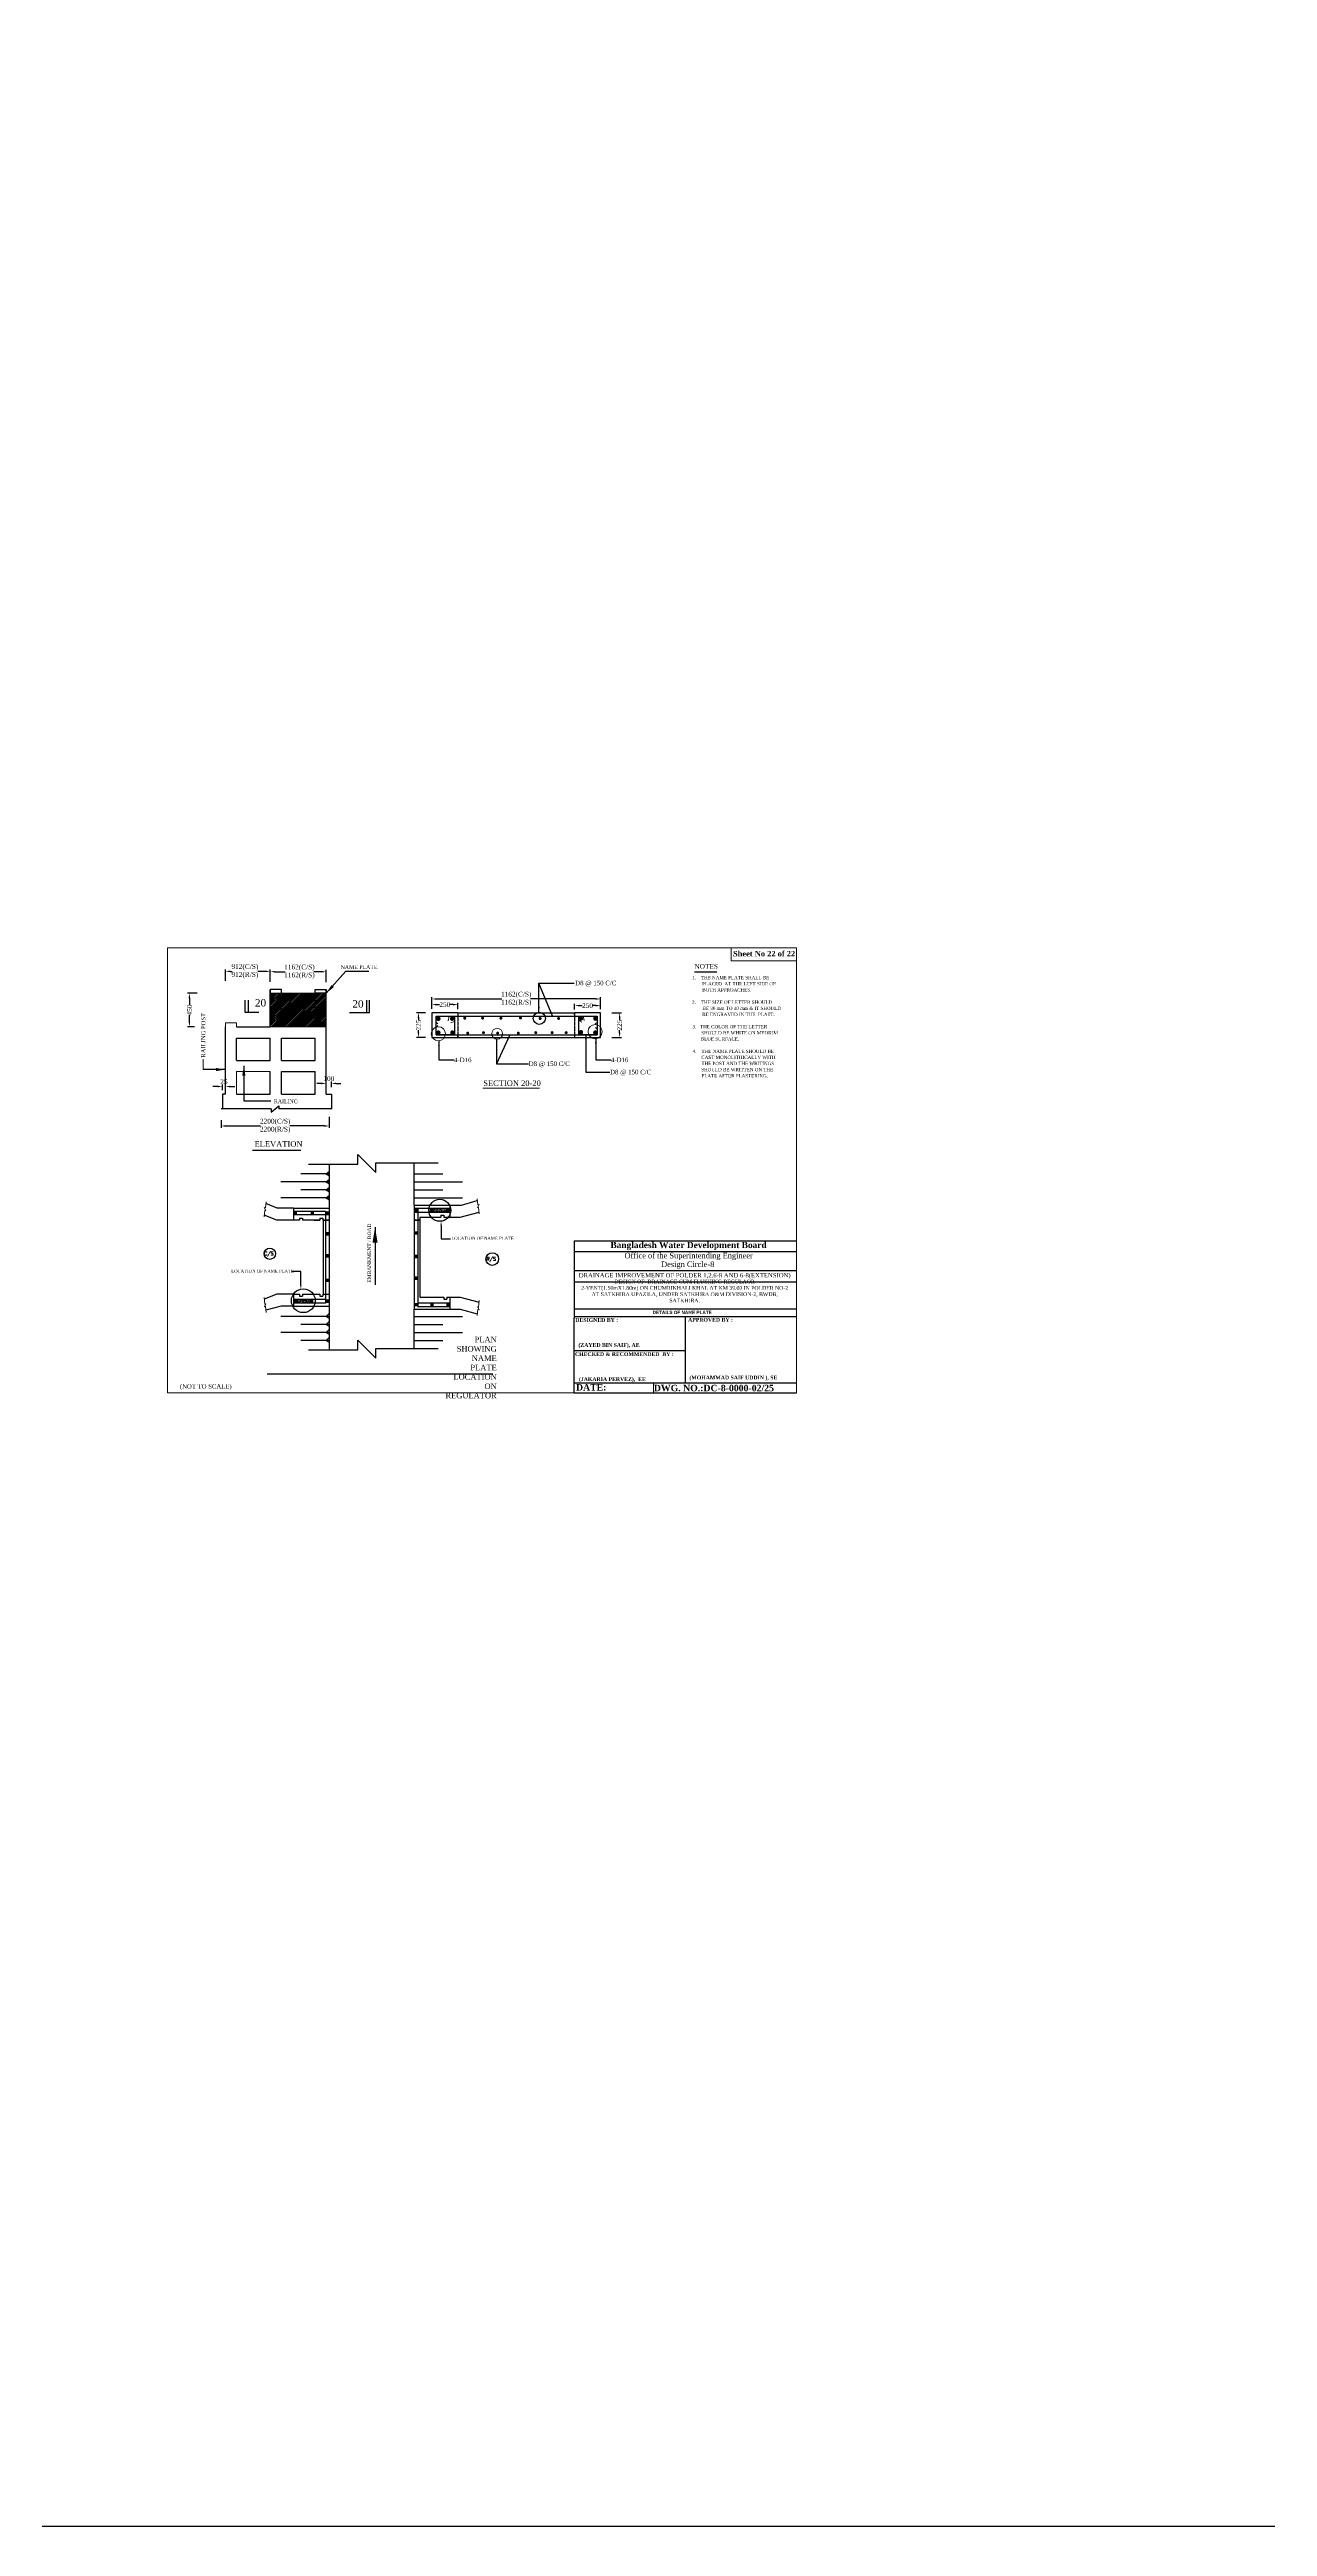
# Model space of a CAD drawing. Extents: x -545075 to 1728153, y -708141 to -305611.
# Drawn here: x 1390709 to 1454287, y -708141 to -578895 of the extents above; entities that cross this region are included whole.
import ezdxf

# ---------------------------------------------------------------- set-up
doc = ezdxf.new("R2010")
doc.units = 0
doc.header["$MEASUREMENT"] = 0
doc.linetypes.add('DASHED', pattern=[0.75, 0.5, -0.25])
doc.linetypes.add('HIDDEN2', pattern=[0.1875, 0.125, -0.0625])
doc.layers.get('0').update_dxf_attribs({"linetype": 'CONTINUOUS'})
doc.layers.get('DEFPOINTS').update_dxf_attribs({"linetype": 'CONTINUOUS'})
doc.layers.add('Left Bank Profile', color=7, linetype='CONTINUOUS', lineweight=25)
doc.layers.add('LINE', color=7, linetype='CONTINUOUS')
doc.styles.add('Arial-200', font='arial.ttf')
doc.styles.add('BIG', font='ROMANT.SHX')
doc.styles.get("Standard").update_dxf_attribs({"font": 'times.ttf', "height": 250})
doc.styles.add('style1', font='times.ttf')
doc.dimstyles.new('3', dxfattribs={"dimtxt": 225, "dimasz": 350, "dimexe": 100, "dimexo": 25, "dimgap": 9, "dimtad": 0, "dimdec": 0, "dimzin": 0, "dimdsep": 46, "dimtxsty": 'Standard', "dimcen": 0, "dimclrt": 256, "dimadec": 0, "dimazin": 0, "dimtfac": 1, "dimtdec": 0, "dimtofl": 0, "dimtmove": 2, "dimatfit": 3, "dimfxl": 1, "dimtolj": 1, "dimtzin": 0, "dimarcsym": 0})
doc.dimstyles.new('Name plate', dxfattribs={"dimtxt": 60, "dimasz": 50, "dimexe": 60, "dimexo": 60, "dimgap": 50, "dimtad": 1, "dimdec": 0, "dimzin": 0, "dimdsep": 46, "dimtxsty": 'style1', "dimcen": 0.09, "dimclrd": 5, "dimclre": 5, "dimclrt": 7, "dimadec": 0, "dimazin": 0, "dimtfac": 1, "dimtdec": 0, "dimtofl": 0, "dimtmove": 0, "dimatfit": 3, "dimfxl": 1, "dimtolj": 1, "dimtzin": 0, "dimarcsym": 0})
doc.dimstyles.get("Standard").update_dxf_attribs({"dimtxt": 75, "dimasz": 75, "dimexe": 60, "dimexo": 60, "dimgap": 100, "dimtad": 1, "dimdec": 0, "dimzin": 0, "dimdsep": 46, "dimtxsty": 'style1', "dimcen": 0.09, "dimclrd": 5, "dimclre": 5, "dimadec": 0, "dimazin": 0, "dimtfac": 1, "dimtdec": 0, "dimtofl": 0, "dimtmove": 0, "dimatfit": 3, "dimfxl": 1, "dimtolj": 1, "dimtzin": 0, "dimarcsym": 0})
pattern_1 = [(45, (407440.14, -104886.41), (-44.1941738, 44.1941738), [])]
pattern_2 = [(50, (797561.95, -269499.885), (77.4641, -6.7772306), [8.1, -89.1]), (355, (797561.95, -269499.885), (-14.985144, 81.23675), [6.48, -71.28]), (100.4514, (797568.4, -269500.45), (62.479013, 74.4594705), [6.8839405, -75.723348]), (46.1842, (797561.95, -269478.28), (115.262033, -17.876054), [12.15, -133.65]), (96.6356, (797571.55, -269479.77), (100.943572, 105.20473), [10.325911, -113.585004]), (351.1842, (797561.95, -269478.28), (100.94349, 105.204809), [9.72, -106.92]), (21, (797572.75, -269483.685), (64.4659616, -43.48284), [8.1, -89.1]), (326, (797572.75, -269483.685), (26.278056, 78.316205), [6.48, -71.28]), (71.4514, (797578.12, -269487.31), (90.744044, 34.833294), [6.8839405, -75.723348]), (37.5, (797561.948, -269499.885), (1.3132644, 35.9525362), [0, -70.416, 0, -72.36, 0, -71.55]), (7.5, (797561.95, -269499.885), (28.41151, 42.5964649), [0, -41.256, 0, -68.796, 0, -27.27]), (327.5, (797537.864, -269499.885), (57.6528231, -2.4359261), [0, -27, 0, -84.24, 0, -111.78]), (317.5, (797527.064, -269499.885), (62.9841063, 10.811338), [0, -35.1, 0, -55.944, 0, -79.38])]

# ---------------------------------------------------------------- blocks, each defined once
blk = doc.blocks.new('*D83')
at = {"layer": 'DEFPOINTS', "color": 0, "lineweight": -2}
for p in [(1405312, -634555), (1399663, -634742), (1405312, -635062)]:
    blk.add_point(p, dxfattribs=at)
at = {"layer": 'LINE', "lineweight": -2}
for p, q in [((1405312, -634580), (1405312, -635162)), ((1399663, -634767), (1399663, -635162)), ((1399913, -635062), (1401720, -635062)), ((1405062, -635062), (1403254, -635062))]:
    blk.add_line(p, q, dxfattribs=at)
for points in [[(1399913, -635020), (1399913, -635104), (1399663, -635062)], [(1405062, -635020), (1405062, -635104), (1405312, -635062)]]:
    blk.add_solid(points, dxfattribs=at)
at = {"layer": 'LINE', "lineweight": 20, "insert": (1402487, -635062), "char_height": 250, "attachment_point": 5}
blk.add_mtext('\\A1;2200(C/S)\\P2200(R/S)', dxfattribs=at)
blk = doc.blocks.new('*D84')
at = {"layer": 'DEFPOINTS', "color": 0, "lineweight": -2}
for p in [(1398440, -628133), (1398013, -629888), (1398297, -629888)]:
    blk.add_point(p, dxfattribs=at)
at = {"layer": 'LINE', "lineweight": -2}
for p, q in [((1398415, -628133), (1397913, -628133)), ((1398013, -628383), (1398013, -628734)), ((1398013, -629638), (1398013, -629287)), ((1398272, -629888), (1397913, -629888))]:
    blk.add_line(p, q, dxfattribs=at)
for points in [[(1397971, -628383), (1398054, -628383), (1398013, -628133)], [(1397971, -629638), (1398054, -629638), (1398013, -629888)]]:
    blk.add_solid(points, dxfattribs=at)
at = {"layer": 'LINE', "lineweight": 20, "insert": (1398013, -629011), "char_height": 250, "attachment_point": 5, "rotation": 90}
blk.add_mtext('\\A1;450', dxfattribs=at)
blk = doc.blocks.new('*D85')
at = {"layer": 'DEFPOINTS', "color": 0, "lineweight": -2}
for p in [(1399890, -627515), (1402230, -626995), (1402230, -627536)]:
    blk.add_point(p, dxfattribs=at)
at = {"layer": 'LINE', "lineweight": -2}
for p, q in [((1399890, -627490), (1399890, -626895)), ((1400140, -626995), (1400237, -626995)), ((1401980, -626995), (1401579, -626995)), ((1402230, -627511), (1402230, -626895))]:
    blk.add_line(p, q, dxfattribs=at)
for points in [[(1400140, -626953), (1400140, -627037), (1399890, -626995)], [(1401980, -626953), (1401980, -627037), (1402230, -626995)]]:
    blk.add_solid(points, dxfattribs=at)
at = {"layer": 'LINE', "lineweight": 20, "insert": (1400908, -626995), "char_height": 250, "attachment_point": 5}
blk.add_mtext('\\A1;912(C/S)\\P912(R/S)', dxfattribs=at)
blk = doc.blocks.new('*D86')
at = {"layer": 'DEFPOINTS', "color": 0, "lineweight": -2}
for p in [(1402230, -627561), (1405155, -627017), (1405155, -627581)]:
    blk.add_point(p, dxfattribs=at)
at = {"layer": 'LINE', "lineweight": -2}
for p, q in [((1402230, -627536), (1402230, -626917)), ((1402480, -627017), (1403006, -627017)), ((1404905, -627017), (1404504, -627017)), ((1405155, -627556), (1405155, -626917))]:
    blk.add_line(p, q, dxfattribs=at)
for points in [[(1402480, -626975), (1402480, -627058), (1402230, -627017)], [(1404905, -626975), (1404905, -627058), (1405155, -627017)]]:
    blk.add_solid(points, dxfattribs=at)
at = {"layer": 'LINE', "lineweight": 20, "insert": (1403755, -627017), "char_height": 250, "attachment_point": 5}
blk.add_mtext('\\A1;1162(C/S)\\P1162(R/S)', dxfattribs=at)
blk = doc.blocks.new('*D113')
at = {"layer": 'DEFPOINTS', "color": 0, "lineweight": -2}
for p in [(1420034, -629154), (1420034, -630446), (1420469, -630446)]:
    blk.add_point(p, dxfattribs=at)
at = {"layer": 'LINE', "lineweight": -2}
for p, q in [((1420059, -629154), (1420569, -629154)), ((1420469, -629404), (1420469, -629530)), ((1420059, -630446), (1420569, -630446)), ((1420469, -630196), (1420469, -630070))]:
    blk.add_line(p, q, dxfattribs=at)
for points in [[(1420427, -629404), (1420511, -629404), (1420469, -629154)], [(1420427, -630196), (1420511, -630196), (1420469, -630446)]]:
    blk.add_solid(points, dxfattribs=at)
at = {"layer": 'LINE', "lineweight": 20, "insert": (1420469, -629800), "char_height": 250, "attachment_point": 5, "rotation": 90}
blk.add_mtext('\\A1;225', dxfattribs=at)
blk = doc.blocks.new('*D114')
at = {"layer": 'DEFPOINTS', "color": 0, "lineweight": -2}
for p in [(1410665, -628983), (1419473, -628436), (1419473, -628989)]:
    blk.add_point(p, dxfattribs=at)
at = {"layer": 'LINE', "lineweight": -2}
for p, q in [((1410665, -628958), (1410665, -628336)), ((1410915, -628436), (1414320, -628436)), ((1419223, -628436), (1415818, -628436)), ((1419473, -628964), (1419473, -628336))]:
    blk.add_line(p, q, dxfattribs=at)
for points in [[(1410915, -628394), (1410915, -628478), (1410665, -628436)], [(1419223, -628394), (1419223, -628478), (1419473, -628436)]]:
    blk.add_solid(points, dxfattribs=at)
at = {"layer": 'LINE', "lineweight": 20, "insert": (1415069, -628436), "char_height": 250, "attachment_point": 5}
blk.add_mtext('\\A1;1162(C/S)\\P1162(R/S)', dxfattribs=at)
blk = doc.blocks.new('*D115')
at = {"layer": 'DEFPOINTS', "color": 0, "lineweight": -2}
for p in [(1418113, -629017), (1419473, -628783), (1419473, -628989)]:
    blk.add_point(p, dxfattribs=at)
at = {"layer": 'LINE', "lineweight": -2}
for p, q in [((1418113, -628992), (1418113, -628683)), ((1418363, -628783), (1418518, -628783)), ((1419223, -628783), (1419068, -628783)), ((1419473, -628964), (1419473, -628683))]:
    blk.add_line(p, q, dxfattribs=at)
for points in [[(1418363, -628741), (1418363, -628824), (1418113, -628783)], [(1419223, -628741), (1419223, -628824), (1419473, -628783)]]:
    blk.add_solid(points, dxfattribs=at)
at = {"layer": 'LINE', "lineweight": 20, "insert": (1418793, -628783), "char_height": 250, "attachment_point": 5}
blk.add_mtext('\\A1;250', dxfattribs=at)
blk = doc.blocks.new('*D116')
at = {"layer": 'DEFPOINTS', "color": 0, "lineweight": -2}
for p in [(1410665, -628983), (1412025, -628731), (1412025, -628999)]:
    blk.add_point(p, dxfattribs=at)
at = {"layer": 'LINE', "lineweight": -2}
for p, q in [((1410665, -628958), (1410665, -628631)), ((1410915, -628731), (1411070, -628731)), ((1411775, -628731), (1411621, -628731)), ((1412025, -628974), (1412025, -628631))]:
    blk.add_line(p, q, dxfattribs=at)
for points in [[(1410915, -628689), (1410915, -628772), (1410665, -628731)], [(1411775, -628689), (1411775, -628772), (1412025, -628731)]]:
    blk.add_solid(points, dxfattribs=at)
at = {"layer": 'LINE', "lineweight": 20, "insert": (1411345, -628731), "char_height": 250, "attachment_point": 5}
blk.add_mtext('\\A1;250', dxfattribs=at)
blk = doc.blocks.new('*D117')
at = {"layer": 'DEFPOINTS', "color": 0, "lineweight": -2}
for p in [(1410366, -629154), (1409967, -630446), (1410366, -630446)]:
    blk.add_point(p, dxfattribs=at)
at = {"layer": 'LINE', "lineweight": -2}
for p, q in [((1410341, -629154), (1409867, -629154)), ((1409967, -629404), (1409967, -629530)), ((1410341, -630446), (1409867, -630446)), ((1409967, -630196), (1409967, -630070))]:
    blk.add_line(p, q, dxfattribs=at)
for points in [[(1409926, -629404), (1410009, -629404), (1409967, -629154)], [(1409926, -630196), (1410009, -630196), (1409967, -630446)]]:
    blk.add_solid(points, dxfattribs=at)
at = {"layer": 'LINE', "lineweight": 20, "insert": (1409967, -629800), "char_height": 250, "attachment_point": 5, "rotation": 90}
blk.add_mtext('\\A1;225', dxfattribs=at)
blk = doc.blocks.new('*D241')
at = {"layer": 'DEFPOINTS', "color": 0, "lineweight": -2}
for p in [(1405155, -633058), (1405420, -632843), (1405420, -633063)]:
    blk.add_point(p, dxfattribs=at)
at = {"layer": 'LINE', "lineweight": -2}
for p, q in [((1404905, -632843), (1404655, -632843)), ((1405155, -633033), (1405155, -632743)), ((1405420, -633038), (1405420, -632743)), ((1405670, -632843), (1405920, -632843))]:
    blk.add_line(p, q, dxfattribs=at)
for points in [[(1404905, -632802), (1404905, -632885), (1405155, -632843)], [(1405670, -632802), (1405670, -632885), (1405420, -632843)]]:
    blk.add_solid(points, dxfattribs=at)
at = {"layer": 'LINE', "lineweight": 20, "insert": (1405288, -632593), "char_height": 250, "attachment_point": 5}
blk.add_mtext('\\A1;100', dxfattribs=at)
blk = doc.blocks.new('*D154')
at = {"layer": 'DEFPOINTS', "color": 0, "lineweight": -2}
for p in [(1399734, -633221), (1399890, -633006), (1399890, -633211)]:
    blk.add_point(p, dxfattribs=at)
at = {"layer": 'LINE', "lineweight": -2}
for p, q in [((1399484, -633006), (1399234, -633006)), ((1399734, -633196), (1399734, -632906)), ((1399890, -633186), (1399890, -632906)), ((1400140, -633006), (1400390, -633006))]:
    blk.add_line(p, q, dxfattribs=at)
for points in [[(1399484, -632964), (1399484, -633048), (1399734, -633006)], [(1400140, -632964), (1400140, -633048), (1399890, -633006)]]:
    blk.add_solid(points, dxfattribs=at)
at = {"layer": 'LINE', "lineweight": 20, "insert": (1399812, -632756), "char_height": 250, "attachment_point": 5}
blk.add_mtext('\\A1;25', dxfattribs=at)

msp = doc.modelspace()

# ---------------------------------------------------------------- hatches: boundary and pattern name
at = {"layer": 'LINE'}
h = msp.add_hatch(dxfattribs=at)
h.set_pattern_fill('ANSI31', color=256, scale=500, style=0)
h.set_pattern_definition(pattern_1)
h.paths.add_polyline_path([(1404570.426, -629888.228), (1404570.426, -628133.228), (1402815.426, -628133.228), (1402815.426, -629888.228)], flags=17)
h.paths.add_polyline_path([(1404570.426, -628133.228), (1402230.426, -628133.228), (1402230.426, -629888.228), (1404570.426, -629888.228)])
h = msp.add_hatch(dxfattribs=at)
h.set_pattern_fill('ANSI31', color=256, scale=500, style=0)
h.set_pattern_definition(pattern_1)
h.paths.add_polyline_path([(1402815.426, -629888.228), (1405155.426, -629888.228), (1405155.426, -628133.228), (1402815.426, -628133.228)])
h = msp.add_hatch(dxfattribs=at)
h.set_pattern_fill('ANSI31', color=256, scale=500, style=0)
h.set_pattern_definition(pattern_1)
h.paths.add_polyline_path([(1402815.426, -629888.228), (1405155.426, -629888.228), (1405155.426, -628133.228), (1402815.426, -628133.228)])
for points in [[(1403629.72, -639510.436), (1403443.096, -639510.436), (1403443.096, -639697.06), (1403464.696, -639697.06), (1403608.12, -639697.06), (1403629.72, -639697.06)], [(1404521.436, -639517.389), (1404334.812, -639517.389), (1404334.812, -639704.013), (1404356.412, -639704.013), (1404499.836, -639704.013), (1404521.436, -639704.013)], [(1405309.04, -639515.177), (1405122.416, -639515.177), (1405122.416, -639701.801), (1405144.016, -639701.801), (1405287.44, -639701.801), (1405309.04, -639701.801)], [(1409922.8, -639379.02), (1409736.176, -639379.02), (1409736.176, -639565.644), (1409757.776, -639565.644), (1409901.2, -639565.644), (1409922.8, -639565.644)], [(1410742.231, -639379.02), (1410555.607, -639379.02), (1410555.607, -639565.644), (1410577.207, -639565.644), (1410720.631, -639565.644), (1410742.231, -639565.644)], [(1411601.82, -639379.02), (1411415.196, -639379.02), (1411415.196, -639565.644), (1411436.796, -639565.644), (1411580.22, -639565.644), (1411601.82, -639565.644)], [(1405309.04, -640604.208), (1405122.416, -640604.208), (1405122.416, -640790.832), (1405144.016, -640790.832), (1405287.44, -640790.832), (1405309.04, -640790.832)], [(1409922.8, -640553.767), (1409736.176, -640553.767), (1409736.176, -640740.391), (1409757.776, -640740.391), (1409901.2, -640740.391), (1409922.8, -640740.391)], [(1405309.04, -641751.442), (1405122.416, -641751.442), (1405122.416, -641938.066), (1405144.016, -641938.066), (1405287.44, -641938.066), (1405309.04, -641938.066)], [(1409922.8, -641778.504), (1409736.176, -641778.504), (1409736.176, -641965.128), (1409757.776, -641965.128), (1409901.2, -641965.128), (1409922.8, -641965.128)], [(1405309.04, -643024.401), (1405122.416, -643024.401), (1405122.416, -643211.025), (1405144.016, -643211.025), (1405287.44, -643211.025), (1405309.04, -643211.025)], [(1409922.8, -642906.944), (1409736.176, -642906.944), (1409736.176, -643093.568), (1409757.776, -643093.568), (1409901.2, -643093.568), (1409922.8, -643093.568)], [(1403635.914, -644117.821), (1403449.29, -644117.821), (1403449.29, -644304.445), (1403470.89, -644304.445), (1403614.314, -644304.445), (1403635.914, -644304.445)], [(1404487.37, -644117.821), (1404300.746, -644117.821), (1404300.746, -644304.445), (1404322.346, -644304.445), (1404465.77, -644304.445), (1404487.37, -644304.445)], [(1405309.04, -644117.821), (1405122.416, -644117.821), (1405122.416, -644304.445), (1405144.016, -644304.445), (1405287.44, -644304.445), (1405309.04, -644304.445)], [(1409922.8, -644294.146), (1409736.176, -644294.146), (1409736.176, -644480.77), (1409757.776, -644480.77), (1409901.2, -644480.77), (1409922.8, -644480.77)], [(1410767.676, -644294.146), (1410581.052, -644294.146), (1410581.052, -644480.77), (1410602.652, -644480.77), (1410746.076, -644480.77), (1410767.676, -644480.77)], [(1411601.338, -644294.146), (1411414.714, -644294.146), (1411414.714, -644480.77), (1411436.314, -644480.77), (1411579.738, -644480.77), (1411601.338, -644480.77)]]:
    msp.add_hatch(color=256, dxfattribs=at).paths.add_polyline_path(points)
h = msp.add_hatch(dxfattribs=at)
h.set_pattern_fill('AR-CONC', color=256, scale=10.8, style=0)
h.set_pattern_definition(pattern_2)
h.paths.add_polyline_path([(1410741.833, -639377.781), (1410741.833, -639567.238), (1411413.719, -639567.238), (1411413.719, -639377.781)])
h = msp.add_hatch(dxfattribs=at)
h.set_pattern_fill('AR-CONC', color=256, scale=10.8, style=0)
h.set_pattern_definition(pattern_2)
h.paths.add_polyline_path([(1404299.945, -644118.45), (1403639.617, -644118.45), (1403637.838, -644118.45), (1403637.838, -644306.203), (1404299.945, -644306.203)])

# ---------------------------------------------------------------- linework, layer by layer
at = {"color": 7}
for p, q in [((1402230.426, -629888.228), (1402230.426, -627938.228)), ((1402230.426, -627938.228), (1402230.426, -628133.228)), ((1402815.426, -627938.228), (1402230.426, -627938.228)), ((1402230.426, -628133.228), (1402815.426, -628133.228)), ((1402815.426, -628133.228), (1402815.426, -627938.228)), ((1402815.426, -629888.228), (1402815.426, -628133.228)), ((1404570.426, -628133.228), (1404570.426, -627938.228)), ((1404570.426, -627938.228), (1405155.426, -627938.228)), ((1404570.426, -629888.228), (1404570.426, -628133.228)), ((1405155.426, -628133.228), (1404570.426, -628133.228)), ((1405155.426, -629888.228), (1405155.426, -627938.228)), ((1405155.426, -627938.228), (1405155.426, -628133.228)), ((1410665.139, -629154.347), (1410665.139, -630445.814)), ((1412025.447, -629154.347), (1410665.139, -629154.347)), ((1419473.13, -629154.347), (1418112.823, -629154.347)), ((1419473.13, -630445.814), (1419473.13, -629154.347)), ((1399890.426, -633398.228), (1399890.426, -629888.228)), ((1400472.129, -629888.228), (1402230.426, -629888.228)), ((1400475.426, -630473.228), (1402230.426, -630473.228)), ((1400475.426, -631643.228), (1400475.426, -630473.228)), ((1402230.426, -631643.228), (1402230.426, -630473.228)), ((1402815.426, -630473.228), (1404570.426, -630473.228)), ((1402815.426, -631643.228), (1402815.426, -630473.228)), ((1404570.426, -631643.228), (1404570.426, -630473.228)), ((1405155.426, -633398.228), (1405155.426, -629888.228)), ((1410665.139, -630445.814), (1412025.447, -630445.814)), ((1418112.823, -630445.814), (1419473.13, -630445.814)), ((1400475.426, -631643.228), (1402230.426, -631643.228)), ((1402815.426, -631643.228), (1404570.426, -631643.228)), ((1402230.426, -633398.228), (1402230.426, -632228.228)), ((1402815.426, -632228.228), (1404570.426, -632228.228)), ((1402815.426, -633398.228), (1402815.426, -632228.228)), ((1404570.426, -633398.228), (1404570.426, -632228.228)), ((1402062.723, -647997.054), (1413853.135, -647997.054))]:
    msp.add_line(p, q, dxfattribs=at)
at = {"color": 5, "linetype": 'HIDDEN2', "ltscale": 400}
for p, q in [((1402815.426, -629888.228), (1402815.426, -628133.228)), ((1402815.426, -629888.228), (1402815.426, -628134.647)), ((1404570.426, -629888.228), (1404570.426, -628133.228)), ((1404570.426, -629888.228), (1404570.426, -628153.82))]:
    msp.add_line(p, q, dxfattribs=at)
for p, q in [((1424381.551, -627013.574), (1425535.455, -627013.574)), ((1400919.699, -629138.245), (1400919.699, -628492.512)), ((1401089.737, -629138.245), (1401089.737, -628492.512)), ((1407279.137, -629138.245), (1407279.137, -628492.512)), ((1407415.167, -629138.245), (1407415.167, -628492.512)), ((1410890.006, -629341.406), (1419300.794, -629341.406)), ((1410890.006, -630306.893), (1419300.794, -630306.893)), ((1400475.426, -633398.228), (1402230.426, -633398.228)), ((1402815.426, -633398.228), (1404570.426, -633398.228)), ((1401309.287, -636325.415), (1403829.248, -636325.415)), ((1402567.842, -639980.498), (1401913.803, -639721.846)), ((1412139.842, -639824.978), (1413131.413, -639566.326)), ((1402567.842, -643842.578), (1401920.555, -644101.23)), ((1412139.842, -643998.098), (1413131.413, -644256.75))]:
    msp.add_line(p, q)
at = {"color": 5}
for p, q in [((1401633.86, -629138.245), (1400919.699, -629138.245)), ((1406360.929, -629138.245), (1407415.167, -629138.245))]:
    msp.add_line(p, q, dxfattribs=at)
at = {"color": 7, "lineweight": 15}
for p, q in [((1400475.426, -631643.228), (1400475.426, -630473.228)), ((1402230.426, -629888.228), (1405155.426, -629888.228)), ((1402815.426, -629888.228), (1404570.426, -629888.228)), ((1400475.426, -633398.228), (1400475.426, -632228.228)), ((1400475.426, -632228.228), (1402230.426, -632228.228))]:
    msp.add_line(p, q, dxfattribs=at)
at = {"color": 7, "linetype": 'ByBlock', "lineweight": 20}
msp.add_lwpolyline([(1396869.67, -648988.253), (1396869.67, -625772.679), (1429699.774, -625772.679), (1429699.774, -648988.253), (1396869.67, -648988.253)], close=True, dxfattribs=at)
at = {"color": 5}
for points, const_width in [([(1410945.75, -629469.183, 1), (1411062.75, -629469.183, 1)], 117), ([(1411671.951, -629463.183, 1), (1411788.951, -629463.183, 1)], 117), ([(1412345.588, -629437.671, 1), (1412423.588, -629437.671, 1)], 78), ([(1413276.813, -629437.671, 1), (1413354.813, -629437.671, 1)], 78), ([(1414232.04, -629440.624, 1), (1414310.04, -629440.624, 1)], 78), ([(1415255.303, -629426.596, 1), (1415333.303, -629426.596, 1)], 78), ([(1416278.237, -629454.993, 1), (1416356.237, -629454.993, 1)], 78), ([(1417244.341, -629454.993, 1), (1417322.341, -629454.993, 1)], 78), ([(1418383.994, -629460.389, 1), (1418500.994, -629460.389, 1)], 117), ([(1419147.853, -629460.389, 1), (1419264.853, -629460.389, 1)], 117), ([(1410945.165, -630193.306, 1), (1411062.165, -630193.306, 1)], 117), ([(1411683.951, -630193.306, 1), (1411800.951, -630193.306, 1)], 117), ([(1412499.066, -630221.703, 1), (1412577.066, -630221.703, 1)], 78), ([(1413323.096, -630193.306, 1), (1413401.096, -630193.306, 1)], 78), ([(1414061.881, -630221.703, 1), (1414139.881, -630221.703, 1)], 78), ([(1415141.644, -630221.703, 1), (1415219.644, -630221.703, 1)], 78), ([(1416050.919, -630193.306, 1), (1416128.919, -630193.306, 1)], 78), ([(1416903.363, -630193.306, 1), (1416981.363, -630193.306, 1)], 78), ([(1417642.149, -630193.306, 1), (1417720.149, -630193.306, 1)], 78), ([(1418389.849, -630174.323, 1), (1418506.849, -630174.323, 1)], 117), ([(1419144.512, -630192.703, 1), (1419261.512, -630192.703, 1)], 117)]:
    msp.add_lwpolyline(points, format="xyb", close=True, dxfattribs=dict(at, const_width=const_width))
for points in [[(1410890.006, -629341.406), (1411856.11, -629341.406), (1411856.11, -630306.893), (1410890.006, -630306.893)], [(1418334.689, -629341.406), (1419300.794, -629341.406), (1419300.794, -630306.893), (1418334.689, -630306.893)]]:
    msp.add_lwpolyline(points, close=True)
for points in [[(1411148.45, -640249.638), (1411148.45, -640949.023), (1411647.051, -640948.964)], [(1403828.071, -643378.546), (1403828.071, -642654.332), (1403372.489, -642654.332)]]:
    msp.add_lwpolyline(points, dxfattribs=at)
for centre, radius in [((1416275.9, -629447.679), 317.361), ((1411082.4, -639461.703), 575.737), ((1403957.443, -644179.992), 622.39)]:
    msp.add_circle(centre, radius, dxfattribs=at)
for points in [[(1411112.45, -640249.638), (1411148.45, -640033.638), (1411184.45, -640249.638)], [(1403864.071, -643378.546), (1403828.071, -643579.672), (1403792.071, -643378.546)]]:
    msp.add_solid(points, dxfattribs=at)
at = {"layer": 'DEFPOINTS', "color": 0, "linetype": 'ByBlock'}
for p in [(1408419.137, -641665.298), (1408419.137, -642028.178)]:
    msp.add_point(p, dxfattribs=at)
at = {"layer": 'Left Bank Profile'}
msp.add_lwpolyline([(1418092.134, -648988.253), (1429699.774, -648988.253)], dxfattribs=at)
msp.add_lwpolyline([(1418092.134, -648988.253), (1429699.774, -648988.253)], dxfattribs=at)
at = {"layer": 'LINE', "lineweight": 20}
for p, q in [((1411578.135, -629341.406), (1411514.135, -629576.637)), ((1418569.135, -629341.406), (1418624.135, -629553.637)), ((1410890.006, -629653.637), (1410982.011, -629731.774)), ((1410890.006, -629903.225), (1410983.379, -629827.183)), ((1411856.11, -629617.637), (1411660.135, -629685.637)), ((1418334.689, -629560.637), (1418495.135, -629653.637)), ((1419300.794, -629655.637), (1419199.462, -629734.641)), ((1419300.794, -630018.637), (1419212.135, -629925.637)), ((1398728.723, -632119.964), (1398728.723, -631579.597)), ((1413330.723, -633093.031), (1416281.723, -633093.031)), ((1405420.277, -633398.228), (1405420.277, -633671.962))]:
    msp.add_line(p, q, dxfattribs=at)
at = {"layer": 'LINE'}
for p, q in [((1412025.447, -629154.347), (1412025.447, -629252.33)), ((1412025.447, -629154.347), (1418112.823, -629154.347)), ((1418112.823, -629252.33), (1418112.823, -629154.347)), ((1412025.447, -630445.814), (1412025.447, -630379.649)), ((1412025.447, -630445.814), (1418112.823, -630445.814)), ((1402279.767, -634173.466), (1399662.555, -634173.466)), ((1399890.426, -633398.228), (1399734.298, -633398.228)), ((1399734.298, -633398.228), (1399734.298, -634173.466)), ((1402279.767, -634349.874), (1402686.931, -634010.002)), ((1402279.767, -634173.466), (1402279.767, -634349.874)), ((1402686.931, -634010.002), (1402686.931, -634173.466)), ((1405420.277, -634173.466), (1402686.931, -634173.466)), ((1405155.426, -633398.228), (1405420.277, -633398.228)), ((1405420.277, -633398.228), (1405420.277, -634186.962)), ((1405318.242, -639358.418), (1405318.242, -637051.872)), ((1409736.176, -639202.898), (1409736.176, -636987.89)), ((1405318.242, -637983.629), (1402790.859, -637983.629)), ((1405318.242, -637566.047), (1403821.987, -637566.047)), ((1405318.242, -637983.629), (1403821.987, -637983.629)), ((1405318.242, -638401.21), (1403821.987, -638401.21)), ((1405154.882, -637566.047), (1405318.242, -637413.407)), ((1405154.882, -637566.047), (1405318.242, -637663.605)), ((1405154.882, -637983.629), (1405318.242, -637830.988)), ((1405154.882, -637983.629), (1405318.242, -638081.187)), ((1405154.882, -638401.21), (1405318.242, -638248.57)), ((1405154.882, -638401.21), (1405318.242, -638498.769)), ((1409736.176, -637566.047), (1411232.431, -637566.047)), ((1409736.176, -637983.629), (1411232.431, -637983.629)), ((1409736.176, -637983.629), (1412263.56, -637983.629)), ((1409736.176, -638401.21), (1411232.431, -638401.21)), ((1405318.242, -638818.792), (1402790.859, -638818.792)), ((1403442.8, -639358.418), (1405318.242, -639358.418)), ((1403442.8, -639358.418), (1403442.8, -639980.498)), ((1403442.8, -639513.938), (1405122.416, -639513.938)), ((1405309.04, -639701.801), (1403442.8, -639701.801)), ((1405122.416, -639513.938), (1405122.416, -644306.203)), ((1405154.882, -638818.792), (1405318.242, -638666.152)), ((1405154.882, -638818.792), (1405318.242, -638916.35)), ((1409730.162, -639202.898), (1411602.416, -639202.898)), ((1409736.176, -638818.792), (1412263.56, -638818.792)), ((1411602.416, -639377.781), (1409736.176, -639377.781)), ((1409736.176, -639567.238), (1411602.416, -639567.238)), ((1409926.977, -639377.781), (1409926.977, -644485.064)), ((1411135.856, -639721.298), (1411291.376, -639721.298)), ((1411135.856, -639721.298), (1411135.856, -639824.978)), ((1411291.376, -639721.298), (1411291.376, -639824.978)), ((1411602.416, -639202.898), (1411602.416, -639377.781)), ((1403753.84, -639980.498), (1403442.8, -639980.498)), ((1403753.84, -639876.818), (1403909.36, -639876.818)), ((1403753.84, -639876.818), (1403753.84, -639980.498)), ((1403909.36, -639876.818), (1403909.36, -639980.498)), ((1404816.56, -639980.498), (1403909.36, -639980.498)), ((1404816.56, -639876.818), (1404816.56, -639980.498)), ((1404972.08, -639876.818), (1404972.08, -639980.498)), ((1409736.176, -639980.498), (1410047.216, -639980.498)), ((1410047.216, -639824.978), (1411135.856, -639824.978)), ((1411291.376, -639824.978), (1411602.416, -639824.978)), ((1418092.134, -641054.923), (1429699.774, -641054.923)), ((1418092.134, -641054.923), (1418092.134, -645092.847)), ((1418092.134, -641605.268), (1429699.774, -641605.268)), ((1418092.134, -642610.474), (1429699.774, -642610.474)), ((1418092.134, -643193.38), (1429699.774, -643193.38)), ((1403449.552, -643842.578), (1403449.552, -644463.963)), ((1405122.416, -644118.45), (1403449.552, -644118.45)), ((1405122.416, -644306.203), (1403449.552, -644306.203)), ((1403449.552, -644464.658), (1405316.677, -644464.658)), ((1403637.838, -644306.203), (1403637.838, -644118.45)), ((1404299.945, -644306.203), (1403637.838, -644306.203)), ((1403639.617, -644118.45), (1404299.945, -644118.45)), ((1403753.84, -643842.578), (1403753.84, -643946.258)), ((1403909.36, -643842.578), (1403909.36, -643946.258)), ((1404299.945, -644118.45), (1404299.945, -644306.203)), ((1404816.56, -643842.578), (1404816.56, -643946.258)), ((1404972.08, -643842.578), (1404972.08, -643946.258)), ((1405145.68, -644997.089), (1405309.04, -644844.449)), ((1405309.04, -644464.658), (1405309.04, -646737.589)), ((1409730.352, -644620.178), (1409730.352, -646673.608)), ((1409923.348, -644298.473), (1411602.416, -644298.473)), ((1409923.348, -644481.486), (1411602.416, -644481.486)), ((1410047.216, -643998.098), (1410513.776, -643998.098)), ((1411291.376, -643998.098), (1411291.376, -644101.778)), ((1411291.376, -644101.778), (1411343.216, -644101.778)), ((1411446.896, -643998.098), (1411446.896, -644101.778)), ((1418092.134, -644601.863), (1429699.774, -644601.863)), ((1405318.242, -644997.089), (1402790.859, -644997.089)), ((1405318.242, -645832.252), (1402790.859, -645832.252)), ((1405318.242, -644997.089), (1403821.987, -644997.089)), ((1405318.242, -645414.67), (1403821.987, -645414.67)), ((1405145.68, -644997.089), (1405309.04, -645094.647)), ((1405145.68, -645414.67), (1405309.04, -645262.03)), ((1405145.68, -645414.67), (1405309.04, -645512.229)), ((1405145.68, -645832.252), (1405309.04, -645679.612)), ((1405145.68, -645832.252), (1405309.04, -645929.81)), ((1405145.68, -646249.834), (1405309.04, -646097.193)), ((1409736.176, -644997.089), (1411232.431, -644997.089)), ((1409736.176, -644997.089), (1412263.56, -644997.089)), ((1409736.176, -645414.67), (1411232.431, -645414.67)), ((1409736.176, -645832.252), (1412263.56, -645832.252)), ((1418092.134, -645000.558), (1429699.774, -645000.558)), ((1418092.134, -648988.253), (1418092.134, -645092.847)), ((1423895.954, -645000.558), (1423895.954, -648473.143)), ((1405318.242, -646249.834), (1403821.987, -646249.834)), ((1405145.68, -646249.834), (1405309.04, -646347.392)), ((1409736.176, -646249.834), (1411232.431, -646249.834)), ((1418092.134, -646778.505), (1423895.954, -646778.505)), ((1418092.134, -648473.143), (1429699.774, -648473.143)), ((1420270.033, -648473.143), (1429699.774, -648473.143)), ((1420270.033, -648473.143), (1429699.774, -648473.143)), ((1420270.033, -648473.143), (1429699.774, -648473.143))]:
    msp.add_line(p, q, dxfattribs=at)
at = {"layer": 'LINE', "linetype": 'DASHED', "ltscale": 2.5}
for p, q in [((1412025.447, -629154.347), (1412025.447, -630445.814)), ((1418112.823, -629154.347), (1418112.823, -630445.814)), ((1405309.04, -639980.498), (1404972.08, -639980.498)), ((1410047.216, -639980.498), (1409736.176, -639980.498)), ((1405283.41, -642157.778), (1405309.04, -642157.778)), ((1404972.08, -643842.578), (1405309.04, -643842.578))]:
    msp.add_line(p, q, dxfattribs=at)
at = {"layer": 'LINE', "color": 0, "linetype": 'ByBlock', "lineweight": -2}
for p, q in [((1402597.842, -639358.418), (1402007.113, -639105.267)), ((1403442.8, -639358.418), (1402597.842, -639358.418)), ((1411602.416, -639202.898), (1412217.842, -639202.898)), ((1412217.842, -639202.898), (1413038.104, -638949.747)), ((1403442.8, -639980.498), (1402567.842, -639980.498)), ((1411602.416, -639824.978), (1412139.842, -639824.978)), ((1402804.842, -644463.963), (1402007.808, -644672.687)), ((1403449.552, -643842.578), (1402567.842, -643842.578)), ((1403449.552, -644463.963), (1402804.842, -644463.963)), ((1411602.416, -643998.098), (1412139.842, -643998.098)), ((1411602.416, -644620.178), (1412138.842, -644620.178)), ((1412138.842, -644620.178), (1413038.104, -644873.328))]:
    msp.add_line(p, q, dxfattribs=at)
at = {"layer": 'LINE', "linetype": 'Continuous'}
for p, q in [((1405309.04, -639358.418), (1405309.04, -644464.658)), ((1409736.176, -639202.898), (1409736.176, -644620.178)), ((1404531.44, -639980.498), (1404816.56, -639980.498)), ((1404816.56, -639876.818), (1404972.08, -639876.818)), ((1404816.56, -639876.818), (1404842.48, -639876.818)), ((1404972.08, -639980.498), (1405309.04, -639980.498)), ((1404998, -639980.498), (1404998, -641535.698)), ((1410047.216, -639824.978), (1410047.216, -643998.098)), ((1404998, -641363.49), (1404998, -643842.578)), ((1403449.552, -643842.578), (1403753.84, -643842.578)), ((1403753.84, -643946.258), (1403909.36, -643946.258)), ((1403909.36, -643842.578), (1404816.56, -643842.578)), ((1404531.44, -643842.578), (1404816.56, -643842.578)), ((1404816.56, -643946.258), (1404842.48, -643946.258)), ((1404816.56, -643946.258), (1404972.08, -643946.258)), ((1404998, -643842.578), (1405309.04, -643842.578)), ((1404998, -644464.658), (1405309.04, -644464.658)), ((1409730.352, -644620.178), (1411602.416, -644620.178)), ((1410513.776, -643998.098), (1411291.376, -643998.098)), ((1411291.376, -644101.778), (1411446.896, -644101.778)), ((1411446.896, -643998.098), (1411602.416, -643998.098))]:
    msp.add_line(p, q, dxfattribs=at)
at = {"layer": 'LINE', "ltscale": 2.5}
for p, q in [((1411602.416, -639202.898), (1411602.416, -639824.978)), ((1411602.416, -643998.098), (1411602.416, -644620.178)), ((1411602.416, -643998.098), (1411602.416, -644620.178))]:
    msp.add_line(p, q, dxfattribs=at)
at = {"layer": 'LINE', "lineweight": 9}
msp.add_line((1429699.774, -641054.923), (1429699.774, -648988.253), dxfattribs=at)
at = {"layer": 'LINE', "color": 7, "lineweight": 9}
for p, q in [((1422240.781, -648473.143), (1422240.781, -648988.253)), ((1429699.774, -648988.253), (1418478.384, -648988.253)), ((1427305.14, -648988.253), (1428089.908, -648988.253))]:
    msp.add_line(p, q, dxfattribs=at)
at = {"layer": 'LINE', "color": 3, "linetype": 'ByBlock', "lineweight": -2}
msp.add_lwpolyline([(-367224, -534852), (1728153, -534852), (1728153, -708141), (-367224, -708141)], close=True, dxfattribs=at)
at = {"layer": 'LINE', "lineweight": 9}
msp.add_lwpolyline([(1429699.774, -625772.679), (1426284.671, -625772.679), (1426284.671, -626442.586), (1429699.774, -626442.586)], close=True, dxfattribs=at)
at = {"layer": 'LINE', "lineweight": 20}
msp.add_lwpolyline([(1402230.426, -628133.228), (1405155.426, -628133.228), (1405155.426, -629888.228), (1402230.426, -629888.228)], close=True, dxfattribs=at)
for points in [[(1399890.426, -629888.228), (1399890.426, -629688.228), (1400472.129, -629688.228), (1400472.129, -629888.228)], [(1402018.127, -639023.205), (1401976.443, -639333.772), (1401917.043, -639322.972), (1401998.043, -639475.252), (1401942.963, -639467.692), (1401913.803, -639806.897)], [(1413027.089, -638867.685), (1413068.773, -639178.252), (1413128.173, -639167.452), (1413047.173, -639319.732), (1413102.253, -639312.172), (1413131.413, -639651.377)], [(1402024.879, -644799.87), (1401983.195, -644489.304), (1401923.795, -644500.104), (1402004.795, -644347.824), (1401949.715, -644355.384), (1401920.555, -644016.178)], [(1413027.089, -644955.39), (1413068.773, -644644.824), (1413128.173, -644655.624), (1413047.173, -644503.344), (1413102.253, -644510.904), (1413131.413, -644171.698)]]:
    msp.add_lwpolyline(points, dxfattribs=at)
at = {"layer": 'LINE'}
for points in [[(1404221.009, -637051.872), (1406807.596, -637051.872), (1406807.596, -636555.705), (1407738.771, -637486.017), (1407738.771, -636987.89), (1410989.17, -636987.89)], [(1404221.009, -646737.589), (1406807.596, -646737.589), (1406807.596, -646241.422), (1407738.771, -647171.735), (1407738.771, -646673.608), (1410989.17, -646673.608)]]:
    msp.add_lwpolyline(points, dxfattribs=at)
msp.add_lwpolyline([(1410741.833, -639377.781), (1411413.719, -639377.781), (1411413.719, -639567.238), (1410741.833, -639567.238)], close=True, dxfattribs=at)
at = {"layer": 'LINE', "lineweight": 20}
for centre, radius in [((1411007.01, -630253.349), 369.157), ((1414075.811, -630253.349), 283.967), ((1419190.479, -630139.763), 369.157)]:
    msp.add_circle(centre, radius, dxfattribs=at)
at = {"layer": 'LINE'}
for centre, radius in [((1402206.4, -641727.897), 296.864), ((1413818.94, -642005.77), 330.139)]:
    msp.add_circle(centre, radius, dxfattribs=at)

# ---------------------------------------------------------------- texts
at = {"color": 7, "style": 'style1'}
for s, height, p in [('NOTES', 249.6, (1424371.906, -626859.589)), ('1.    THE NAME PLATE SHALL BE       ', 172.8, (1424252.338, -627408.135)), ('PLACED  AT THE LEFT SIDE OF    ', 172.8, (1424780.88, -627728.135)), ('BOTH APPROACHES.', 172.8, (1424780.88, -628048.135)), ('20', 390, (1401429.814, -628832.372)), ('20', 390, (1406516.244, -628887.006)), (' 2.    THE SIZE OF LETTER SHOULD ', 172.8, (1424183.312, -628688.135)), ('BE ENGRAVED IN THE  PLATE.', 172.8, (1424779.772, -629328.135)), ('BE 30 mm TO 40 mm & IT SHOULD ', 172.8, (1424800.111, -629008.135)), ('3.   THE COLOR OF THE LETTER ', 172.8, (1424274.072, -629968.135)), ('BLUE SURFACE.', 172.8, (1424703.953, -630608.135)), ('SHOULD BE WHITE ON MEDIUM ', 172.8, (1424729.404, -630288.135)), ('4.    THE NAME PLATE SHOULD BE ', 172.8, (1424281.131, -631248.135)), ('THE POST AND THE WRITINGS ', 172.8, (1424738.54, -631888.135)), ('CAST MONOLITHICALLY WITH ', 172.8, (1424736.879, -631568.135)), ('SECTION 20-20', 292.5, (1413350.201, -632974.569)), ('SHOULD BE WRITTEN ON THE ', 172.8, (1424729.404, -632208.135)), ('PLATE AFTER PLASTERING.  ', 172.8, (1424742.416, -632528.135)), ('ELEVATION ', 292.5, (1401411.239, -636147.112))]:
    msp.add_text(s, height=height, dxfattribs=at).set_placement(p)
msp.add_text('EMBANKMENT / ROAD', height=187.2, rotation=90, dxfattribs=at).set_placement((1407489.826, -643238.923))
at = {"color": 0, "linetype": 'Continuous', "lineweight": -2}
msp.add_text('(NOT TO SCALE)', height=229.08751, dxfattribs=at).set_placement((1397514.599, -648766.343))
at = {"color": 7, "style": 'style1'}
for s, insert, char_height, attachment_point in [('\\A1;NAME PLATE', (1407829.161, -626873.636), 200, 9), ('D8 @ 150 C/C', (1418151.117, -627486.037), 234, 1), ('\\A1;4-D16', (1411822.142, -631499.39), 234, 1), ('D8 @ 150 C/C', (1415719.967, -631698.167), 234, 1), ('\\A1;4-D16', (1420010.605, -631499.39), 234, 1), ('D8 @ 150 C/C', (1419970.54, -632131.611), 234, 1), ('RAILING ', (1403677.473, -633880.005), 200, 9), ('\\A1;LOCATION OF NAME PLATE', (1411682.587, -641001.997), 162, 7), ('\\A1;LOCATION OF NAME PLATE', (1400194.869, -642719.696), 162, 7)]:
    msp.add_mtext(s, dxfattribs=dict(at, insert=insert, char_height=char_height, attachment_point=attachment_point))
at = {"color": 7, "insert": (1398624.221, -631500.634), "char_height": 225, "attachment_point": 1, "rotation": 90, "style": 'style1'}
msp.add_mtext('\\A1;RAILING POST', dxfattribs=at)
at = {"color": 0, "linetype": 'ByBlock', "lineweight": -2, "insert": (1422190.512, -644880.016), "char_height": 173.63193, "width": 9361.19142, "attachment_point": 7, "style": 'Arial-200'}
msp.add_mtext('{\\fArial|b1|i0|c0|p34;DETAILS OF NAME PLATE}', dxfattribs=at)
at = {"color": 7, "insert": (1414051.521, -647670.335), "char_height": 292.5, "width": 1, "attachment_point": 6, "style": 'style1'}
msp.add_mtext('PLAN SHOWING NAME PLATE LOCATION  ON REGULATOR', dxfattribs=at)
at = {"layer": 'LINE', "style": 'BIG'}
for s, p in [('C/S', (1401913.969, -641812.74)), ('R/S', (1413519.874, -642091.39))]:
    msp.add_text(s, height=183.6, dxfattribs=at).set_placement(p)
at = {"layer": 'LINE', "color": 7, "lineweight": 9}
for s, insert, char_height, width, attachment_point in [('{\\fTimes New Roman|b1|i0|c0|p18;Sheet No 22 of 22}', (1426387.612, -625928.392), 287.60719, 10330.75664, 1), ('{\\fTimes New Roman|b1|i0|c0|p18;Bangladesh Water Development Board}', (1419990.593, -641112.335), 323.38676, 11615.94738, 1), ('{\\fTimes New Roman|b0|i0|c0|p18;Office of the Superintending Engineer}', (1420723.561, -641680.983), 289.40012, 10395.15823, 1), ('{\\fTimes New Roman|b0|i0|c0|p18;Design Circle-8}', (1422632.563, -642133.526), 289.40012, 10395.15823, 1), ('{\\fTimes New Roman Greek|b0|i0|c0|p18;\\C256;DRAINAGE IMPROVEMENT OF POLDER 1,2.6-8 AND 6-8(EXTENSION)}', (1423862.931, -643039.963), 227.5, 11316.87042, 8), ('{\\fTimes New Roman Greek|b0|i0|c0|p18;\\C256;DESIGN OF  DRAINAGE CUM FLUSHING REGULAOR\\P2-VENT(1.50mX1.80m) ON CHUMRIKHALI KHAL AT KM 39.00 IN POLDER NO-2 AT SATKHIRA UPAZILA, UNDER SATKHIRA O&M DIVISION-2, BWDB, SATKHIRA.}', (1423862.931, -644272.893), 196.870829, 10956.25684, 8)]:
    msp.add_mtext(s, dxfattribs=dict(at, insert=insert, char_height=char_height, width=width, attachment_point=attachment_point))
at = {"layer": 'LINE', "color": 7, "lineweight": 9, "attachment_point": 1}
for s, insert, char_height in [('{\\fTimes New Roman|b1|i0|c0|p18;DESIGNED BY :}', (1418154.383, -645090.657), 196.87083), ('{\\fTimes New Roman|b1|i0|c0|p18;APPROVED BY :}', (1424043.084, -645077.915), 196.87083), ('{\\fTimes New Roman|b1|i0|c0|p18;CHECKED & RECOMMENDED  BY :}', (1418138.201, -646869.842), 196.87083), ('{\\fTimes New Roman|b1|i0|c0|p18;\\C0;(ZAYED BIN SAIF), AE}', (1418319.407, -646393.561), 196.87083), ('{\\fTimes New Roman|b1|i0|c0|p18;DATE:}', (1418191.864, -648530.598), 337.32368), ('{\\fTimes New Roman|b1|i0|c0|p18;\\C0;(JAKARIA PERVEZ),  EE  }', (1418345.237, -648176.548), 196.87083), (' {\\fTimes New Roman|b1|i0|c0|p18;DWG. NO.:DC-8-0000-02/25}', (1422128.022, -648568.831), 337.32368), ('{\\fTimes New Roman|b1|i0|c0|p18;\\C0;(MOHAMMAD SAIF UDDIN ), SE}', (1424112.371, -648092.658), 196.87083)]:
    msp.add_mtext(s, dxfattribs=dict(at, insert=insert, char_height=char_height))

# ---------------------------------------------------------------- dimensions: what is measured, and where the dimension line sits
at = {"layer": 'LINE', "lineweight": 20}
for base, p1, p2, text, picture, middle in [((1402230.426, -626994.911), (1399890.426, -627515.031), (1402230.426, -627536.09), '912(C/S)\\P912(R/S)', '*D85', (1400907.951, -626994.911)), ((1405155.426, -627016.599), (1402230.426, -627561.09), (1405155.426, -627580.805), '1162(C/S)\\P1162(R/S)', '*D86', (1403755.232, -627016.599))]:
    dim = msp.add_linear_dim(base=base, p1=p1, p2=p2, text=text, dimstyle='3', override={"dimasz": 250, "dimclrd": 256, "dimclre": 256, "dimfxl": 700}, dxfattribs=at)
    dim.commit()
    dim.dimension.update_dxf_attribs({"geometry": picture, "text_midpoint": middle, "dimtype": 160})
for base, p1, p2, text, picture, middle in [((1398012.508, -629888.228), (1398440.115, -628133.228), (1398296.723, -629888.228), '450', '*D84', (1398012.508, -629010.728)), ((1409967.342, -630445.814), (1410366.139, -629154.347), (1410366.139, -630445.814), '225', '*D117', (1409967.342, -629800.08)), ((1420469.146, -630445.814), (1420033.638, -629154.347), (1420033.638, -630445.814), '225', '*D113', (1420469.146, -629800.08))]:
    dim = msp.add_linear_dim(base=base, p1=p1, p2=p2, angle=90, text=text, dimstyle='3', override={"dimasz": 250, "dimclrd": 256, "dimclre": 256, "dimfxl": 700}, dxfattribs=at)
    dim.commit()
    dim.dimension.update_dxf_attribs({"geometry": picture, "text_midpoint": middle})
for base, p1, p2, text, picture, middle in [((1419473.13, -628435.962), (1410665.139, -628982.637), (1419473.13, -628988.637), '1162(C/S)\\P1162(R/S)', '*D114', (1415069.135, -628435.962)), ((1412025.447, -628730.8), (1410665.139, -628982.637), (1412025.447, -628998.637), '250', '*D116', (1411345.293, -628730.8)), ((1419473.13, -628782.768), (1418112.823, -629016.637), (1419473.13, -628988.637), '250', '*D115', (1418792.976, -628782.768)), ((1399890.426, -633005.962), (1399734.298, -633220.827), (1399890.426, -633211.427), '25', '*D154', (1399812.362, -632755.962)), ((1405420.277, -632843.496), (1405155.426, -633058.362), (1405420.277, -633063.271), '100', '*D241', (1405287.851, -632593.496)), ((1405311.555, -635061.962), (1399662.555, -634741.917), (1405311.555, -634554.962), '2200(C/S)\\P2200(R/S)', '*D83', (1402487.055, -635061.962))]:
    dim = msp.add_linear_dim(base=base, p1=p1, p2=p2, text=text, dimstyle='3', override={"dimasz": 250, "dimclrd": 256, "dimclre": 256, "dimfxl": 700}, dxfattribs=at)
    dim.commit()
    dim.dimension.update_dxf_attribs({"geometry": picture, "text_midpoint": middle})

# ---------------------------------------------------------------- leaders
at = {"color": 5, "annotation_type": 0, "has_hookline": 1, "hookline_direction": 0, "text_width": 1863.014}
msp.add_leader([(1405155.426, -628133.228), (1406183.386, -626990.636), (1407381.75, -626990.636)], dimstyle='Name plate', override={"dimasz": 500, "dimgap": 50, "dimtad": 0}, dxfattribs=at)
at = {"color": 5}
for points, dimstyle, override in [([(1416252.819, -629132.141), (1416252.819, -627603.037), (1418101.117, -627603.037)], 'Name plate', {"dimasz": 270, "dimtad": 0}), ([(1416974.555, -629362.949), (1416252.819, -627603.037)], 'Name plate', {"dimasz": 270, "dimtad": 0}), ([(1400851.277, -631932.031), (1400851.277, -633751.333), (1402262.611, -633751.333)], 'Name plate', {"dimasz": 500, "dimtad": 0}), ([(1399890.426, -632119.964), (1398728.723, -632119.964)], 'Name plate', {"dimasz": 500, "dimgap": 50, "dimtad": 0}), ([(1407702.534, -640345.691), (1407702.534, -643361.125)], 'Standard', {"dimasz": 800, "dimgap": 0.09, "dimtad": 0})]:
    msp.add_leader(points, dimstyle=dimstyle, override=override, dxfattribs=at)
at = {"layer": 'LINE', "lineweight": 20}
for points in [[(1411030.431, -630621.762), (1411030.431, -631616.39), (1411813.142, -631616.39)], [(1414047.396, -630508.919), (1414047.396, -631815.167), (1415710.967, -631815.167)], [(1414729.352, -630306.893), (1414047.396, -631815.167)], [(1418707.37, -630286.741), (1418707.37, -632248.611), (1419961.54, -632248.611)], [(1419218.893, -630507.824), (1419218.893, -631616.39), (1420001.605, -631616.39)]]:
    msp.add_leader(points, dimstyle='3', override={"dimasz": 250, "dimclrd": 256, "dimclre": 256, "dimfxl": 700}, dxfattribs=at)

doc.saveas('drawing.dxf')
